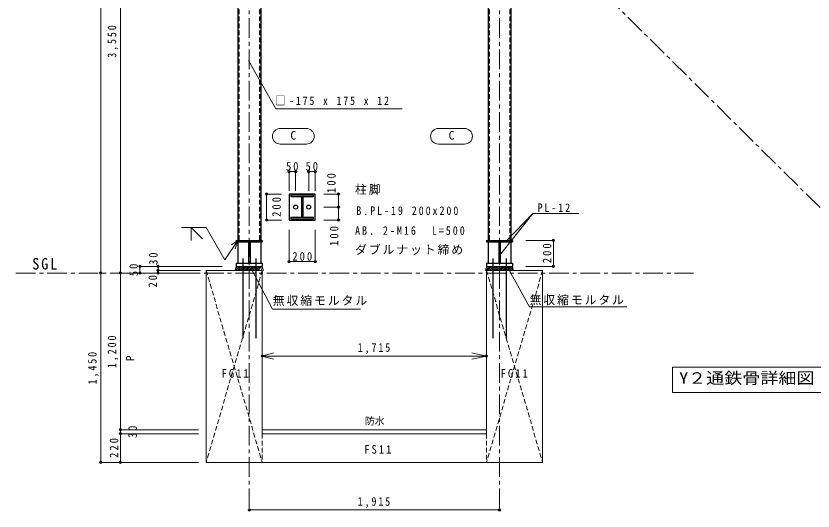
# Model space of a CAD drawing. Units: millimetres at full size, sheet at 1:30. Extents: x -4944 to 4928, y -3551 to 3986.
# Drawn here: x -4944 to 1155, y -3551 to 239 of the extents above; entities that cross this region are included whole.
import ezdxf
from ezdxf.enums import TextEntityAlignment as Align

# ---------------------------------------------------------------- set-up
doc = ezdxf.new("R2010")
doc.units = ezdxf.units.MM
doc.header["$LTSCALE"] = 30
doc.header["$PDMODE"] = 32
doc.header["$PDSIZE"] = 18
doc.linetypes.add('CHAIN1', pattern=[8, 5, -1, 1, -1])
doc.linetypes.add('DASHED1', pattern=[1.8, 1.2, -0.6])
for name, color, linetype, lineweight in [('0-0_0', 7, 'Continuous', 25), ('0-1_LAYER1', 4, 'Continuous', 18), ('0-2_LAYER6', 4, 'Continuous', 18), ('0-3_LAYER7', 4, 'Continuous', 18), ('0-4', 5, 'Continuous', 9), ('0-8', 3, 'Continuous', 35), ('8-3', 4, 'Continuous', 18)]:
    doc.layers.add(name, color=color, linetype=linetype, lineweight=lineweight)
doc.styles.add('ＭＳ ゴシック', font='')
doc.styles.get('ＭＳ ゴシック').set_extended_font_data('MS Gothic')

msp = doc.modelspace()

# ---------------------------------------------------------------- linework, layer by layer
at = {"layer": '0-0_0'}
for p, q in [((-3246.51, 1477.09), (-3246.51, -1478.91)), ((-3071.51, 1477.09), (-3071.51, -1478.91)), ((-1331.51, 1477.09), (-1331.51, -1478.91)), ((-1156.51, 1477.09), (-1156.51, -1478.91)), ((-3259.01, -1478.91), (-3259.01, -1490.91)), ((-3246.51, -1490.91), (-3246.51, -1653.91)), ((-3071.51, -1490.91), (-3071.51, -1653.91)), ((-3059.01, -1478.91), (-3059.01, -1490.91)), ((-1331.51, -1490.91), (-1331.51, -1653.91)), ((-1156.51, -1490.91), (-1156.51, -1653.91)), ((-3259.01, -1653.91), (-3259.01, -1678.91)), ((-3059.01, -1653.91), (-3059.01, -1678.91))]:
    msp.add_line(p, q, dxfattribs=at)
at = {"layer": '0-0_0', "linetype": 'DASHED1'}
for p, q in [((-3237.51, 1477.09), (-3237.51, -1478.91)), ((-3080.51, 1477.09), (-3080.51, -1478.91)), ((-1322.51, 1477.09), (-1322.51, -1478.91)), ((-1165.51, 1477.09), (-1165.51, -1478.91))]:
    msp.add_line(p, q, dxfattribs=at)
at = {"layer": '0-0_0', "color": 4, "lineweight": 18}
for p, q in [((-3163.45, -101.98), (-2955.16, -471.41)), ((-2955.16, -471.41), (-1989.56, -471.41))]:
    msp.add_line(p, q, dxfattribs=at)
at = {"layer": '0-0_0', "color": 4, "linetype": 'CHAIN1', "lineweight": 18}
msp.add_line((-4944.04, -1728.91), (240.21, -1728.91), dxfattribs=at)
at = {"layer": '0-1_LAYER1'}
for p, q in [((-2921.6, -622.5), (-2721.6, -622.5)), ((-1711.05, -622.5), (-1511.05, -622.5)), ((-2721.6, -742.5), (-2921.6, -742.5)), ((-1511.05, -742.5), (-1711.05, -742.5)), ((-989.02, -1273.84), (-1243.84, -1594.69)), ((-1189.55, -1481.86), (-989.02, -1273.84)), ((-989.02, -1273.84), (-637.09, -1273.84)), ((-3488.45, -1380.5), (-3677.91, -1380.5)), ((-3602.87, -1380.5), (-3515.84, -1467.53)), ((-3602.87, -1380.5), (-3602.87, -1481.27)), ((-3488.45, -1380.5), (-3345.32, -1628.4)), ((-3246.51, -1478.91), (-3345.32, -1628.4)), ((-3246.52, -1478.91), (-3294.37, -1514.27)), ((-3246.51, -1478.91), (-3265.69, -1544.69)), ((-3141.65, -1698.64), (-2979.96, -2006.35)), ((-1170.07, -1707.32), (-1013.89, -1988.83)), ((-2979.96, -2006.35), (-2307.08, -2006.35)), ((-1013.89, -1988.83), (-271.01, -1988.83))]:
    msp.add_line(p, q, dxfattribs=at)
at = {"layer": '0-1_LAYER1', "color": 7, "lineweight": 25}
for p, q in [((-2654.08, -1124.24), (-2854.08, -1124.24)), ((-2854.08, -1124.24), (-2854.08, -1324.24)), ((-2666.58, -1146.24), (-2841.58, -1146.24)), ((-2760.08, -1146.24), (-2760.08, -1302.24)), ((-2748.08, -1146.24), (-2748.08, -1302.24)), ((-2654.08, -1324.24), (-2654.08, -1124.24)), ((-2854.08, -1324.24), (-2654.08, -1324.24)), ((-2841.58, -1302.24), (-2666.58, -1302.24)), ((-3259.01, -1490.91), (-3059.01, -1490.91)), ((-3165.01, -1490.91), (-3165.01, -1653.91)), ((-3153.01, -1490.91), (-3153.01, -1653.91)), ((-1344.01, -1478.91), (-1144.01, -1478.91)), ((-1344.01, -1478.91), (-1344.01, -1490.91)), ((-1344.01, -1490.91), (-1144.01, -1490.91)), ((-1250.01, -1490.91), (-1250.01, -1653.91)), ((-1238.01, -1490.91), (-1238.01, -1653.91)), ((-1144.01, -1478.91), (-1144.01, -1490.91)), ((-3209.01, -1617.26), (-3209.01, -2228.91)), ((-3109.01, -1617.26), (-3109.01, -2228.91)), ((-1294.01, -1617.26), (-1294.01, -2228.91)), ((-1194.01, -1617.26), (-1194.01, -2228.91)), ((-3259.01, -1653.91), (-3059.01, -1653.91)), ((-3259.01, -1678.91), (-3059.01, -1678.91)), ((-1344.01, -1653.91), (-1144.01, -1653.91)), ((-1344.01, -1653.91), (-1344.01, -1678.91)), ((-1344.01, -1678.91), (-1144.01, -1678.91)), ((-1144.01, -1653.91), (-1144.01, -1678.91))]:
    msp.add_line(p, q, dxfattribs=at)
for points in [[(-2666.58, -1146.24), (-2666.58, -1134.24), (-2841.58, -1134.24), (-2841.58, -1146.24)], [(-2841.58, -1302.24), (-2841.58, -1314.24), (-2666.58, -1314.24), (-2666.58, -1302.24)], [(-3259.01, -1478.91), (-3061, -1478.91), (-3059.01, -1478.91)]]:
    msp.add_lwpolyline(points, dxfattribs=at)
for centre in [(-2804.08, -1224.24), (-2704.08, -1224.24)]:
    msp.add_circle(centre, 15, dxfattribs=at)
at = {"layer": '0-1_LAYER1'}
for centre, start, end in [((-2921.6, -682.5), 90, 270), ((-2721.6, -682.5), 270, 90), ((-1711.05, -682.5), 90, 270), ((-1511.05, -682.5), 270, 90)]:
    msp.add_arc(centre, 60, start, end, dxfattribs=at)
at = {"layer": '0-2_LAYER6'}
for p, q in [((-3489.01, -1708.91), (-3480.69, -1708.91)), ((-3489.01, -1708.91), (-3489.01, -3178.91)), ((-3480.69, -1708.91), (-3059.01, -1708.91)), ((-3059.01, -1708.91), (-3059.01, -2958.91)), ((-1344.01, -1708.91), (-914.01, -1708.91)), ((-1344.01, -1708.91), (-1344.01, -2958.91)), ((-914.01, -1708.91), (-914.01, -3178.91)), ((-3059.01, -2928.91), (-1344.01, -2928.91)), ((-3059.01, -2958.91), (-1344.01, -2958.91)), ((-3489.01, -3178.91), (-914.01, -3178.91))]:
    msp.add_line(p, q, dxfattribs=at)
at = {"layer": '0-2_LAYER6', "linetype": 'DASHED1'}
for p, q in [((-3059.01, -1708.91), (-3489.01, -3178.91)), ((-3489.01, -1708.91), (-3059.01, -3178.91)), ((-914.01, -1708.91), (-1344.01, -3178.91)), ((-1344.01, -1708.91), (-914.01, -3178.91)), ((-3059.01, -2958.91), (-3059.01, -3178.91)), ((-1344.01, -2958.91), (-1344.01, -3178.91))]:
    msp.add_line(p, q, dxfattribs=at)
at = {"layer": '0-3_LAYER7'}
for p, q in [((-4294.96, -1728.91), (-4294.96, 3101.09)), ((-2854.08, -952.27), (-2804.08, -952.27)), ((-2854.08, -952.27), (-2854.08, -1100.6)), ((-2804.08, -952.27), (-2804.08, -1100.6)), ((-2704.08, -952.27), (-2704.08, -1100.6)), ((-2704.08, -952.27), (-2654.08, -952.27)), ((-2654.08, -952.27), (-2654.08, -1100.6)), ((-3026.18, -1124.24), (-2911.36, -1124.24)), ((-3026.18, -1324.24), (-3026.18, -1124.24)), ((-2475.9, -1124.24), (-2587.9, -1124.24)), ((-2475.9, -1224.24), (-2475.9, -1124.24)), ((-2475.9, -1224.24), (-2587.9, -1224.24)), ((-2475.9, -1324.24), (-2475.9, -1224.24)), ((-3026.18, -1324.24), (-2911.36, -1324.24)), ((-2475.9, -1324.24), (-2587.9, -1324.24)), ((-2854.08, -1641.72), (-2854.08, -1399.55)), ((-2654.08, -1641.72), (-2654.08, -1399.55)), ((-831.54, -1478.91), (-1041.52, -1478.91)), ((-831.54, -1678.91), (-831.54, -1478.91)), ((-2854.08, -1641.72), (-2654.08, -1641.72)), ((-3994.96, -1728.91), (-3994.96, -1678.91)), ((-3994.96, -1678.91), (-3365.64, -1678.91)), ((-3856, -1708.91), (-3856, -1678.91)), ((-831.54, -1678.91), (-1041.52, -1678.91)), ((-4144.96, -1728.91), (-3547.24, -1728.91)), ((-3856, -1708.91), (-3530.68, -1708.91)), ((-3856, -1728.91), (-3856, -1708.91)), ((-3059.01, -2364.37), (-2972.08, -2341.08)), ((-3059.01, -2364.37), (-2972.08, -2387.66)), ((-3059.01, -2364.37), (-1344.01, -2364.37)), ((-1344.01, -2364.37), (-1455.95, -2341.08)), ((-1344.01, -2364.37), (-1455.95, -2387.66)), ((-4144.96, -2928.91), (-3547.24, -2928.91)), ((-4144.96, -2958.91), (-3547.24, -2958.91)), ((-4294.96, -3178.91), (-3547.24, -3178.91)), ((-4144.96, -3178.91), (-3547.24, -3178.91)), ((-3159.01, -3542.05), (-1244.01, -3542.05))]:
    msp.add_line(p, q, dxfattribs=at)
msp.add_lwpolyline([(78.95, -2448.57), (1222.11, -2448.57), (1222.11, -2644.03), (78.95, -2644.03)], close=True, dxfattribs=at)
for p in [(-2854.08, -952.27), (-2804.08, -952.27), (-2704.08, -952.27), (-2654.08, -952.27), (-3026.18, -1124.24), (-2475.9, -1124.24), (-2475.9, -1224.24), (-3026.18, -1324.24), (-2475.9, -1324.24), (-831.54, -1478.91), (-2854.08, -1641.72), (-2654.08, -1641.72), (-3994.96, -1678.91), (-3856, -1678.91), (-3856, -1708.91), (-831.54, -1678.91), (-4294.96, -1728.91), (-4144.96, -1728.91), (-3994.96, -1728.91), (-3856, -1728.91), (-3059.01, -2364.37), (-1344.01, -2364.37), (-4144.96, -2928.91), (-4144.96, -2958.91), (-4294.96, -3178.91), (-4144.96, -3178.91), (-3159.01, -3542.05), (-1244.01, -3542.05)]:
    msp.add_point(p, dxfattribs=at)
at = {"layer": '0-4'}
for p, q in [((-3259.01, -1678.91), (-3267.05, -1708.91)), ((-3263.8, -1708.91), (-3233.8, -1678.91)), ((-3263.07, -1694.03), (-3247.94, -1678.91)), ((-3249.66, -1708.91), (-3219.66, -1678.91)), ((-3235.52, -1708.91), (-3205.52, -1678.91)), ((-3221.37, -1708.91), (-3191.37, -1678.91)), ((-3207.23, -1708.91), (-3177.23, -1678.91)), ((-3193.09, -1708.91), (-3163.09, -1678.91)), ((-3178.95, -1708.91), (-3148.95, -1678.91)), ((-3164.81, -1708.91), (-3134.81, -1678.91)), ((-3150.66, -1708.91), (-3120.66, -1678.91)), ((-3136.52, -1708.91), (-3106.52, -1678.91)), ((-3122.38, -1708.91), (-3092.38, -1678.91)), ((-3108.24, -1708.91), (-3078.24, -1678.91)), ((-3094.09, -1708.91), (-3064.09, -1678.91)), ((-3069.95, -1708.91), (-3057.1, -1686.06)), ((-3059.01, -1678.91), (-3050.97, -1708.91)), ((-1344.01, -1678.91), (-1352.05, -1708.91)), ((-1348.8, -1708.91), (-1318.8, -1678.91)), ((-1348.07, -1694.03), (-1332.94, -1678.91)), ((-1334.66, -1708.91), (-1304.66, -1678.91)), ((-1320.52, -1708.91), (-1290.52, -1678.91)), ((-1306.37, -1708.91), (-1276.37, -1678.91)), ((-1292.23, -1708.91), (-1262.23, -1678.91)), ((-1278.09, -1708.91), (-1248.09, -1678.91)), ((-1263.95, -1708.91), (-1233.95, -1678.91)), ((-1249.81, -1708.91), (-1219.81, -1678.91)), ((-1235.66, -1708.91), (-1205.66, -1678.91)), ((-1221.52, -1708.91), (-1191.52, -1678.91)), ((-1207.38, -1708.91), (-1177.38, -1678.91)), ((-1193.24, -1708.91), (-1163.24, -1678.91)), ((-1179.09, -1708.91), (-1149.09, -1678.91)), ((-1164.95, -1708.91), (-1142.1, -1686.06)), ((-1150.81, -1708.91), (-1139.11, -1697.21)), ((-1144.01, -1678.91), (-1135.97, -1708.91)), ((-3051.67, -1708.91), (-3051.12, -1708.36)), ((-1136.67, -1708.91), (-1136.12, -1708.36))]:
    msp.add_line(p, q, dxfattribs=at)
at = {"layer": '0-8', "color": 4, "linetype": 'CHAIN1', "lineweight": 18}
for p, q in [((-3159.01, 3101.09), (2315.38, -2326.05)), ((-3159.01, 3101.09), (-3159.01, -3542.05)), ((-1244.01, 3101.09), (-1244.01, -3542.05))]:
    msp.add_line(p, q, dxfattribs=at)
at = {"layer": '8-3'}
for p, q in [((-4144.96, -1728.91), (-4144.96, 1821.09)), ((-4294.96, -3178.91), (-4294.96, -1728.91)), ((-4144.96, -2928.91), (-4144.96, -1728.91)), ((-4144.96, -2958.91), (-4144.96, -2928.91)), ((-4144.96, -3178.91), (-4144.96, -2958.91))]:
    msp.add_line(p, q, dxfattribs=at)

# ---------------------------------------------------------------- texts
at = {"layer": '0-0_0', "insert": (-2958.34, -444.99), "char_height": 65.98, "attachment_point": 7, "style": 'ＭＳ ゴシック'}
msp.add_mtext('\\T1.36;\\W0.85;□-175\\~x\\~175\\~x\\~12', dxfattribs=at)
at = {"layer": '0-1_LAYER1', "color": 7, "style": 'ＭＳ ゴシック'}
for p in [(-2844.1, -727.5), (-1633.55, -727.5)]:
    msp.add_text('C', height=65.98, dxfattribs=at).set_placement(p, align=Align.BOTTOM_LEFT)
at = {"layer": '0-2_LAYER6', "color": 7, "style": 'ＭＳ ゴシック'}
msp.add_text('P', height=65.98, rotation=90, dxfattribs=at).set_placement((-4017.32, -2404.95), align=Align.BOTTOM_LEFT)
at = {"layer": '0-2_LAYER6', "color": 7, "style": 'ＭＳ ゴシック', "width": 1.15}
msp.add_text('Y２通鉄骨詳細図', height=87.98, dxfattribs=at).set_placement((131.04, -2603.37), align=Align.BOTTOM_LEFT)
at = {"layer": '0-2_LAYER6', "style": 'ＭＳ ゴシック'}
msp.add_text('防水', height=54.99, dxfattribs=at).set_placement((-2274.14, -2905.61), align=Align.BOTTOM_LEFT)
at = {"layer": '0-2_LAYER6', "color": 7, "attachment_point": 7, "style": 'ＭＳ ゴシック'}
for s, insert, char_height in [('\\T1.17;柱脚', (-2349.18, -1130.56), 65.98), ('\\T1.39;\\W0.85;B.PL-19\\~200x200', (-2339.47, -1285.82), 65.98), ('\\T1.38;\\W0.85;PL-12', (-952.59, -1262.15), 65.98), ('\\T1.4;\\W0.85;AB.\\~2-M16\\~\\~L=500', (-2349.18, -1437.73), 65.98), ('\\T1.17;ダブルナット締め', (-2349.18, -1591.31), 65.98), ('\\T1.27;\\W0.9;SGL', (-4819.02, -1703.71), 87.98), ('\\T1.17;無収縮モルタル', (-2978.48, -1980.71), 65.98), ('\\T1.17;無収縮モルタル', (-1013.6, -1975.5), 65.98), ('\\T1.38;\\W0.9;FG11', (-3370.26, -2531.41), 65.98), ('\\T1.38;\\W0.9;FG11', (-1235.26, -2531.41), 65.98), ('\\T1.38;\\W0.9;FS11', (-2278.88, -3113.22), 65.98)]:
    msp.add_mtext(s, dxfattribs=dict(at, insert=insert, char_height=char_height))
at = {"layer": '0-3_LAYER7', "color": 7, "char_height": 65.98, "attachment_point": 7, "rotation": 90, "style": 'ＭＳ ゴシック'}
for s, insert in [('\\T1.38;\\W0.85;3,550', (-4159.96, -81.41)), ('\\T1.38;\\W0.9;100', (-2497.09, -1116.49)), ('\\T1.38;\\W0.9;200', (-2916.7, -1299.24)), ('\\T1.38;\\W0.9;100', (-2475.9, -1521.39)), ('\\T1.38;\\W0.9;200', (-846.54, -1653.91)), ('\\T1.36;\\W0.9;30', (-3859.3, -1667.22)), ('\\T1.36;\\W0.9;50', (-4009.96, -1752.66)), ('\\T1.36;\\W0.9;20', (-3863.43, -1839.79)), ('\\T1.38;\\W0.85;1,200', (-4159.96, -2456.41)), ('\\T1.38;\\W0.85;1,450', (-4309.96, -2581.41)), ('\\T1.36;\\W0.9;30', (-4017.85, -2992.66)), ('\\T1.38;\\W0.9;220', (-4159.96, -3143.91))]:
    msp.add_mtext(s, dxfattribs=dict(at, insert=insert))
at = {"layer": '0-3_LAYER7', "color": 7, "char_height": 65.98, "attachment_point": 7, "style": 'ＭＳ ゴシック'}
for s, insert in [('\\T1.36;\\W0.9;50', (-2877.83, -946.27)), ('\\T1.36;\\W0.9;50', (-2727.83, -946.27)), ('\\T1.38;\\W0.9;200', (-2829.08, -1635.72)), ('\\T1.38;\\W0.85;1,715', (-2329.01, -2349.37)), ('\\T1.38;\\W0.85;1,915', (-2329.01, -3527.05))]:
    msp.add_mtext(s, dxfattribs=dict(at, insert=insert))

doc.saveas('drawing.dxf')
